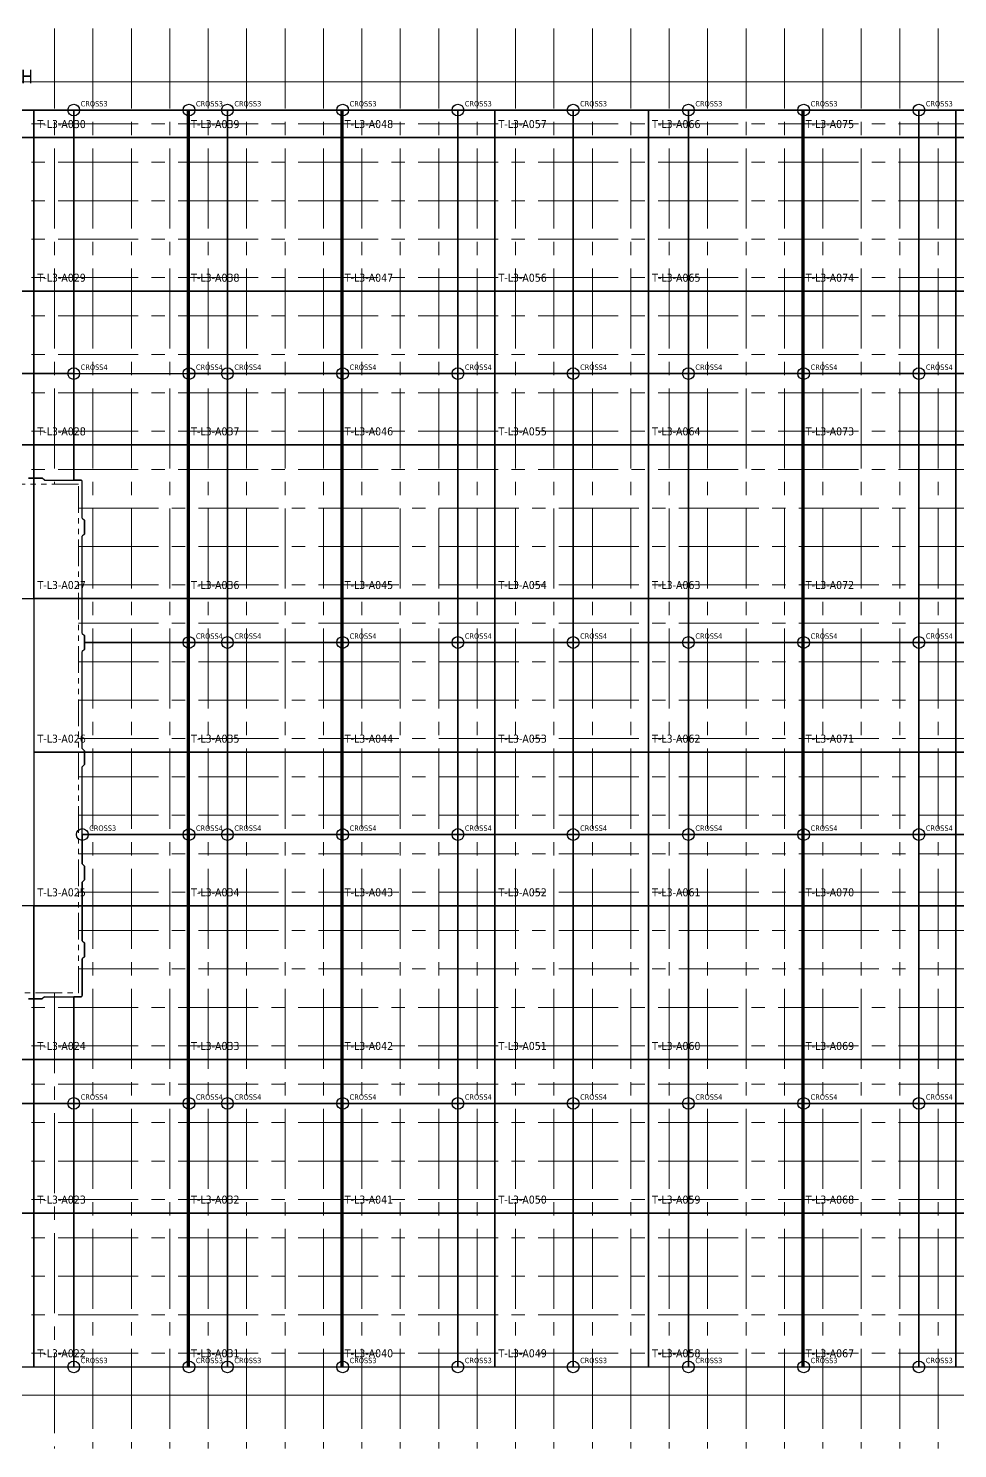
# Model space of a CAD drawing. Extents: x 0 to 50400, y 0 to 35640.
# Drawn here: x 14464 to 23171, y 10415 to 23725 of the extents above; entities that cross this region are included whole.
import ezdxf

# ---------------------------------------------------------------- set-up
doc = ezdxf.new("R2010")
doc.units = 0
doc.linetypes.add('CENTER2', pattern=[225, 150, -25, 25, -25])
doc.linetypes.add('PHANTOM', pattern=[500, 250, -50, 50, -50, 50, -50])
for name, color, linetype, lineweight in [('ACS_AREA_L3', 6, 'Continuous', 25), ('ACS_CROSS3', 200, 'Continuous', 25), ('ACS_CROSS4', 206, 'Continuous', 25), ('ACS_LABEL', 7, 'Continuous', 25), ('ACS_LINE_H', 30, 'Continuous', 25), ('ACS_LINE_V', 30, 'Continuous', 25), ('ACS_VERIFY', 1, 'Continuous', 25), ('KC-2B Membrane level', 1, 'PHANTOM', 5), ('KC-2B Membrane Sheet UM', 181, 'Continuous', 25), ('KC-2B Steel Wall', 7, 'Continuous', 20)]:
    doc.layers.add(name, color=color, linetype=linetype, lineweight=lineweight)
doc.layers.add('Membrane Sheet', color=181, linetype='Continuous')
doc.styles.add('Default', font='Tahoma.ttf')

msp = doc.modelspace()

# ---------------------------------------------------------------- linework, layer by layer
at = {"layer": 'ACS_AREA_L3'}
for points in [[(13073.71, 22701.1), (14513.71, 22701.1), (14513.71, 22959.1), (13073.71, 22959.1)], [(14513.71, 22701.1), (15953.71, 22701.1), (15953.71, 22959.1), (14513.71, 22959.1)], [(15953.71, 22701.1), (17393.71, 22701.1), (17393.71, 22959.1), (15953.71, 22959.1)], [(17393.71, 22701.1), (18833.71, 22701.1), (18833.71, 22959.1), (17393.71, 22959.1)], [(18833.71, 22701.1), (20273.71, 22701.1), (20273.71, 22959.1), (18833.71, 22959.1)], [(20273.71, 22701.1), (21713.71, 22701.1), (21713.71, 22959.1), (20273.71, 22959.1)], [(21713.71, 22701.1), (23153.71, 22701.1), (23153.71, 22959.1), (21713.71, 22959.1)], [(23153.71, 22701.1), (24593.71, 22701.1), (24593.71, 22959.1), (23153.71, 22959.1)], [(13073.71, 21261.1), (14513.71, 21261.1), (14513.71, 22701.1), (13073.71, 22701.1)], [(14513.71, 21261.1), (15953.71, 21261.1), (15953.71, 22701.1), (14513.71, 22701.1)], [(15953.71, 21261.1), (17393.71, 21261.1), (17393.71, 22701.1), (15953.71, 22701.1)], [(17393.71, 21261.1), (18833.71, 21261.1), (18833.71, 22701.1), (17393.71, 22701.1)], [(18833.71, 21261.1), (20273.71, 21261.1), (20273.71, 22701.1), (18833.71, 22701.1)], [(20273.71, 21261.1), (21713.71, 21261.1), (21713.71, 22701.1), (20273.71, 22701.1)], [(21713.71, 21261.1), (23153.71, 21261.1), (23153.71, 22701.1), (21713.71, 22701.1)], [(23153.71, 21261.1), (24593.71, 21261.1), (24593.71, 22701.1), (23153.71, 22701.1)], [(13073.71, 19821.1), (14513.71, 19821.1), (14513.71, 21261.1), (13073.71, 21261.1)], [(14513.71, 19821.1), (15953.71, 19821.1), (15953.71, 21261.1), (14513.71, 21261.1)], [(15953.71, 19821.1), (17393.71, 19821.1), (17393.71, 21261.1), (15953.71, 21261.1)], [(17393.71, 19821.1), (18833.71, 19821.1), (18833.71, 21261.1), (17393.71, 21261.1)], [(18833.71, 19821.1), (20273.71, 19821.1), (20273.71, 21261.1), (18833.71, 21261.1)], [(20273.71, 19821.1), (21713.71, 19821.1), (21713.71, 21261.1), (20273.71, 21261.1)], [(21713.71, 19821.1), (23153.71, 19821.1), (23153.71, 21261.1), (21713.71, 21261.1)], [(23153.71, 19821.1), (24593.71, 19821.1), (24593.71, 21261.1), (23153.71, 21261.1)], [(13073.71, 18381.1), (14513.71, 18381.1), (14513.71, 19821.1), (13073.71, 19821.1)], [(14513.71, 18381.1), (15953.71, 18381.1), (15953.71, 19821.1), (14513.71, 19821.1)], [(15953.71, 18381.1), (17393.71, 18381.1), (17393.71, 19821.1), (15953.71, 19821.1)], [(17393.71, 18381.1), (18833.71, 18381.1), (18833.71, 19821.1), (17393.71, 19821.1)], [(18833.71, 18381.1), (20273.71, 18381.1), (20273.71, 19821.1), (18833.71, 19821.1)], [(20273.71, 18381.1), (21713.71, 18381.1), (21713.71, 19821.1), (20273.71, 19821.1)], [(21713.71, 18381.1), (23153.71, 18381.1), (23153.71, 19821.1), (21713.71, 19821.1)], [(23153.71, 18381.1), (24593.71, 18381.1), (24593.71, 19821.1), (23153.71, 19821.1)], [(14513.71, 16941.1), (15953.71, 16941.1), (15953.71, 18381.1), (14513.71, 18381.1)], [(15953.71, 16941.1), (17393.71, 16941.1), (17393.71, 18381.1), (15953.71, 18381.1)], [(17393.71, 16941.1), (18833.71, 16941.1), (18833.71, 18381.1), (17393.71, 18381.1)], [(18833.71, 16941.1), (20273.71, 16941.1), (20273.71, 18381.1), (18833.71, 18381.1)], [(20273.71, 16941.1), (21713.71, 16941.1), (21713.71, 18381.1), (20273.71, 18381.1)], [(21713.71, 16941.1), (23153.71, 16941.1), (23153.71, 18381.1), (21713.71, 18381.1)], [(23153.71, 16941.1), (24593.71, 16941.1), (24593.71, 18381.1), (23153.71, 18381.1)], [(14513.71, 15501.1), (15953.71, 15501.1), (15953.71, 16941.1), (14513.71, 16941.1)], [(15953.71, 15501.1), (17393.71, 15501.1), (17393.71, 16941.1), (15953.71, 16941.1)], [(17393.71, 15501.1), (18833.71, 15501.1), (18833.71, 16941.1), (17393.71, 16941.1)], [(18833.71, 15501.1), (20273.71, 15501.1), (20273.71, 16941.1), (18833.71, 16941.1)], [(20273.71, 15501.1), (21713.71, 15501.1), (21713.71, 16941.1), (20273.71, 16941.1)], [(21713.71, 15501.1), (23153.71, 15501.1), (23153.71, 16941.1), (21713.71, 16941.1)], [(23153.71, 15501.1), (24593.71, 15501.1), (24593.71, 16941.1), (23153.71, 16941.1)], [(13073.71, 14061.1), (14513.71, 14061.1), (14513.71, 15501.1), (13073.71, 15501.1)], [(14513.71, 14061.1), (15953.71, 14061.1), (15953.71, 15501.1), (14513.71, 15501.1)], [(15953.71, 14061.1), (17393.71, 14061.1), (17393.71, 15501.1), (15953.71, 15501.1)], [(17393.71, 14061.1), (18833.71, 14061.1), (18833.71, 15501.1), (17393.71, 15501.1)], [(18833.71, 14061.1), (20273.71, 14061.1), (20273.71, 15501.1), (18833.71, 15501.1)], [(20273.71, 14061.1), (21713.71, 14061.1), (21713.71, 15501.1), (20273.71, 15501.1)], [(21713.71, 14061.1), (23153.71, 14061.1), (23153.71, 15501.1), (21713.71, 15501.1)], [(23153.71, 14061.1), (24593.71, 14061.1), (24593.71, 15501.1), (23153.71, 15501.1)], [(13073.71, 12621.1), (14513.71, 12621.1), (14513.71, 14061.1), (13073.71, 14061.1)], [(14513.71, 12621.1), (15953.71, 12621.1), (15953.71, 14061.1), (14513.71, 14061.1)], [(15953.71, 12621.1), (17393.71, 12621.1), (17393.71, 14061.1), (15953.71, 14061.1)], [(17393.71, 12621.1), (18833.71, 12621.1), (18833.71, 14061.1), (17393.71, 14061.1)], [(18833.71, 12621.1), (20273.71, 12621.1), (20273.71, 14061.1), (18833.71, 14061.1)], [(20273.71, 12621.1), (21713.71, 12621.1), (21713.71, 14061.1), (20273.71, 14061.1)], [(21713.71, 12621.1), (23153.71, 12621.1), (23153.71, 14061.1), (21713.71, 14061.1)], [(23153.71, 12621.1), (24593.71, 12621.1), (24593.71, 14061.1), (23153.71, 14061.1)], [(13073.71, 11181.1), (14513.71, 11181.1), (14513.71, 12621.1), (13073.71, 12621.1)], [(14513.71, 11181.1), (15953.71, 11181.1), (15953.71, 12621.1), (14513.71, 12621.1)], [(15953.71, 11181.1), (17393.71, 11181.1), (17393.71, 12621.1), (15953.71, 12621.1)], [(17393.71, 11181.1), (18833.71, 11181.1), (18833.71, 12621.1), (17393.71, 12621.1)], [(18833.71, 11181.1), (20273.71, 11181.1), (20273.71, 12621.1), (18833.71, 12621.1)], [(20273.71, 11181.1), (21713.71, 11181.1), (21713.71, 12621.1), (20273.71, 12621.1)], [(21713.71, 11181.1), (23153.71, 11181.1), (23153.71, 12621.1), (21713.71, 12621.1)], [(23153.71, 11181.1), (24593.71, 11181.1), (24593.71, 12621.1), (23153.71, 12621.1)]]:
    msp.add_lwpolyline(points, close=True, dxfattribs=at)
at = {"layer": 'ACS_CROSS3'}
for centre in [(14888.71, 22959.1), (15968.71, 22959.1), (16328.71, 22959.1), (17408.71, 22959.1), (18488.71, 22959.1), (19568.71, 22959.1), (20648.71, 22959.1), (21728.71, 22959.1), (22808.71, 22959.1), (14968.71, 16170.1), (14888.71, 11181.1), (15968.71, 11181.1), (16328.71, 11181.1), (17408.71, 11181.1), (18488.71, 11181.1), (19568.71, 11181.1), (20648.71, 11181.1), (21728.71, 11181.1), (22808.71, 11181.1)]:
    msp.add_circle(centre, 55, dxfattribs=at)
at = {"layer": 'ACS_CROSS4'}
for centre in [(14888.71, 20490.1), (15968.71, 20490.1), (16328.71, 20490.1), (17408.71, 20490.1), (18488.71, 20490.1), (19568.71, 20490.1), (20648.71, 20490.1), (21728.71, 20490.1), (22808.71, 20490.1), (15968.71, 17970.1), (16328.71, 17970.1), (17408.71, 17970.1), (18488.71, 17970.1), (19568.71, 17970.1), (20648.71, 17970.1), (21728.71, 17970.1), (22808.71, 17970.1), (15968.71, 16170.1), (16328.71, 16170.1), (17408.71, 16170.1), (18488.71, 16170.1), (19568.71, 16170.1), (20648.71, 16170.1), (21728.71, 16170.1), (22808.71, 16170.1), (14888.71, 13650.1), (15968.71, 13650.1), (16328.71, 13650.1), (17408.71, 13650.1), (18488.71, 13650.1), (19568.71, 13650.1), (20648.71, 13650.1), (21728.71, 13650.1), (22808.71, 13650.1)]:
    msp.add_circle(centre, 55, dxfattribs=at)
at = {"layer": 'ACS_LINE_H'}
for p, q in [((13073.71, 22959.1), (14513.71, 22959.1)), ((14513.71, 22959.1), (15953.71, 22959.1)), ((15953.71, 22959.1), (17393.71, 22959.1)), ((17393.71, 22959.1), (18833.71, 22959.1)), ((18833.71, 22959.1), (20273.71, 22959.1)), ((20273.71, 22959.1), (21713.71, 22959.1)), ((21713.71, 22959.1), (23153.71, 22959.1)), ((23153.71, 22959.1), (24593.71, 22959.1)), ((13073.71, 20490.1), (14513.71, 20490.1)), ((14513.71, 20490.1), (15953.71, 20490.1)), ((15953.71, 20490.1), (17393.71, 20490.1)), ((17393.71, 20490.1), (18833.71, 20490.1)), ((18833.71, 20490.1), (20273.71, 20490.1)), ((20273.71, 20490.1), (21713.71, 20490.1)), ((21713.71, 20490.1), (23153.71, 20490.1)), ((23153.71, 20490.1), (24593.71, 20490.1)), ((14463.71, 19510.1), (14513.71, 19510.1)), ((14513.71, 19510.1), (14593.71, 19510.1)), ((14613.71, 19490.1), (14888.71, 19490.1)), ((14888.71, 19490.09), (14958.71, 19490.09)), ((14988.71, 17970.1), (15953.71, 17970.1)), ((15953.71, 17970.1), (17393.71, 17970.1)), ((17393.71, 17970.1), (18833.71, 17970.1)), ((18833.71, 17970.1), (20273.71, 17970.1)), ((20273.71, 17970.1), (21713.71, 17970.1)), ((21713.71, 17970.1), (23153.71, 17970.1)), ((23153.71, 17970.1), (24593.71, 17970.1)), ((14968.71, 16170.1), (15953.71, 16170.1)), ((15953.71, 16170.1), (17393.71, 16170.1)), ((17393.71, 16170.1), (18833.71, 16170.1)), ((18833.71, 16170.1), (20273.71, 16170.1)), ((20273.71, 16170.1), (21713.71, 16170.1)), ((21713.71, 16170.1), (23153.71, 16170.1)), ((23153.71, 16170.1), (24593.71, 16170.1)), ((14613.71, 14650.1), (14888.71, 14650.1)), ((14888.71, 14650.11), (14958.71, 14650.11)), ((14463.71, 14630.1), (14513.71, 14630.1)), ((14513.71, 14630.1), (14593.71, 14630.1)), ((13073.71, 13650.1), (14513.71, 13650.1)), ((14513.71, 13650.1), (15953.71, 13650.1)), ((15953.71, 13650.1), (17393.71, 13650.1)), ((17393.71, 13650.1), (18833.71, 13650.1)), ((18833.71, 13650.1), (20273.71, 13650.1)), ((20273.71, 13650.1), (21713.71, 13650.1)), ((21713.71, 13650.1), (23153.71, 13650.1)), ((23153.71, 13650.1), (24593.71, 13650.1)), ((13073.71, 11181.1), (14513.71, 11181.1)), ((14513.71, 11181.1), (15953.71, 11181.1)), ((15953.71, 11181.1), (17393.71, 11181.1)), ((17393.71, 11181.1), (18833.71, 11181.1)), ((18833.71, 11181.1), (20273.71, 11181.1)), ((20273.71, 11181.1), (21713.71, 11181.1)), ((21713.71, 11181.1), (23153.71, 11181.1)), ((23153.71, 11181.1), (24593.71, 11181.1))]:
    msp.add_line(p, q, dxfattribs=at)
at = {"layer": 'ACS_LINE_V'}
for p, q in [((14888.71, 22701.1), (14888.71, 22959.1)), ((15968.71, 22701.1), (15968.71, 22959.1)), ((16328.71, 22701.1), (16328.71, 22959.1)), ((17408.71, 22701.1), (17408.71, 22959.1)), ((18488.71, 22701.1), (18488.71, 22959.1)), ((19568.71, 22701.1), (19568.71, 22959.1)), ((20648.71, 22701.1), (20648.71, 22959.1)), ((21728.71, 22701.1), (21728.71, 22959.1)), ((22808.71, 22701.1), (22808.71, 22959.1)), ((14888.71, 21261.1), (14888.71, 22701.1)), ((15968.71, 21261.1), (15968.71, 22701.1)), ((16328.71, 21261.1), (16328.71, 22701.1)), ((17408.71, 21261.1), (17408.71, 22701.1)), ((18488.71, 21261.1), (18488.71, 22701.1)), ((19568.71, 21261.1), (19568.71, 22701.1)), ((20648.71, 21261.1), (20648.71, 22701.1)), ((21728.71, 21261.1), (21728.71, 22701.1)), ((22808.71, 21261.1), (22808.71, 22701.1)), ((14888.71, 19821.1), (14888.71, 21261.1)), ((15968.71, 19821.1), (15968.71, 21261.1)), ((16328.71, 19821.1), (16328.71, 21261.1)), ((17408.71, 19821.1), (17408.71, 21261.1)), ((18488.71, 19821.1), (18488.71, 21261.1)), ((19568.71, 19821.1), (19568.71, 21261.1)), ((20648.71, 19821.1), (20648.71, 21261.1)), ((21728.71, 19821.1), (21728.71, 21261.1)), ((22808.71, 19821.1), (22808.71, 21261.1)), ((14888.71, 19490.09), (14888.71, 19821.1)), ((15968.71, 18381.1), (15968.71, 19821.1)), ((16328.71, 18381.1), (16328.71, 19821.1)), ((17408.71, 18381.1), (17408.71, 19821.1)), ((18488.71, 18381.1), (18488.71, 19821.1)), ((19568.71, 18381.1), (19568.71, 19821.1)), ((20648.71, 18381.1), (20648.71, 19821.1)), ((21728.71, 18381.1), (21728.71, 19821.1)), ((22808.71, 18381.1), (22808.71, 19821.1)), ((14968.71, 19135.1), (14968.71, 19480.09)), ((14988.71, 18985.1), (14988.71, 19115.1)), ((14968.71, 18381.1), (14968.71, 18965.1)), ((14968.71, 18055.1), (14968.71, 18381.1)), ((15968.71, 16941.1), (15968.71, 18381.1)), ((16328.71, 16941.1), (16328.71, 18381.1)), ((17408.71, 16941.1), (17408.71, 18381.1)), ((18488.71, 16941.1), (18488.71, 18381.1)), ((19568.71, 16941.1), (19568.71, 18381.1)), ((20648.71, 16941.1), (20648.71, 18381.1)), ((21728.71, 16941.1), (21728.71, 18381.1)), ((22808.71, 16941.1), (22808.71, 18381.1)), ((14988.71, 17905.1), (14988.71, 18035.1)), ((14968.71, 16975.1), (14968.71, 17885.1)), ((14988.71, 16941.1), (14988.71, 16955.1)), ((14988.71, 16825.1), (14988.71, 16941.1)), ((15968.71, 15501.1), (15968.71, 16941.1)), ((16328.71, 15501.1), (16328.71, 16941.1)), ((17408.71, 15501.1), (17408.71, 16941.1)), ((18488.71, 15501.1), (18488.71, 16941.1)), ((19568.71, 15501.1), (19568.71, 16941.1)), ((20648.71, 15501.1), (20648.71, 16941.1)), ((21728.71, 15501.1), (21728.71, 16941.1)), ((22808.71, 15501.1), (22808.71, 16941.1)), ((14968.71, 15895.1), (14968.71, 16805.1)), ((14988.71, 15745.1), (14988.71, 15875.1)), ((14968.71, 15501.1), (14968.71, 15725.1)), ((14968.71, 15175.1), (14968.71, 15501.1)), ((15968.71, 14061.1), (15968.71, 15501.1)), ((16328.71, 14061.1), (16328.71, 15501.1)), ((17408.71, 14061.1), (17408.71, 15501.1)), ((18488.71, 14061.1), (18488.71, 15501.1)), ((19568.71, 14061.1), (19568.71, 15501.1)), ((20648.71, 14061.1), (20648.71, 15501.1)), ((21728.71, 14061.1), (21728.71, 15501.1)), ((22808.71, 14061.1), (22808.71, 15501.1)), ((14988.71, 15025.1), (14988.71, 15155.1)), ((14968.71, 14660.1), (14968.71, 15005.1)), ((14888.71, 14061.1), (14888.71, 14650.1)), ((14888.71, 12621.1), (14888.71, 14061.1)), ((15968.71, 12621.1), (15968.71, 14061.1)), ((16328.71, 12621.1), (16328.71, 14061.1)), ((17408.71, 12621.1), (17408.71, 14061.1)), ((18488.71, 12621.1), (18488.71, 14061.1)), ((19568.71, 12621.1), (19568.71, 14061.1)), ((20648.71, 12621.1), (20648.71, 14061.1)), ((21728.71, 12621.1), (21728.71, 14061.1)), ((22808.71, 12621.1), (22808.71, 14061.1)), ((14888.71, 11181.1), (14888.71, 12621.1)), ((15968.71, 11181.1), (15968.71, 12621.1)), ((16328.71, 11181.1), (16328.71, 12621.1)), ((17408.71, 11181.1), (17408.71, 12621.1)), ((18488.71, 11181.1), (18488.71, 12621.1)), ((19568.71, 11181.1), (19568.71, 12621.1)), ((20648.71, 11181.1), (20648.71, 12621.1)), ((21728.71, 11181.1), (21728.71, 12621.1)), ((22808.71, 11181.1), (22808.71, 12621.1))]:
    msp.add_line(p, q, dxfattribs=at)
at = {"layer": 'KC-2B Membrane level'}
for p, q in [((14933.71, 19455.1), (10028.71, 19455.1)), ((14933.71, 14685.1), (14933.71, 19455.1)), ((10028.71, 14685.1), (14933.71, 14685.1))]:
    msp.add_line(p, q, dxfattribs=at)
at = {"layer": 'KC-2B Membrane Sheet UM', "linetype": 'Continuous'}
for p, q in [((14888.71, 22959.1), (13808.71, 22959.1)), ((14888.71, 20490.1), (14888.71, 22959.1)), ((14888.71, 22959.1), (14888.71, 20490.1)), ((15968.71, 22959.1), (14888.71, 22959.1)), ((15968.71, 20490.1), (15968.71, 22959.1)), ((16328.71, 22959.1), (15968.71, 22959.1)), ((15968.71, 22959.1), (15968.71, 20490.1)), ((16328.71, 22959.1), (16328.71, 20490.1)), ((17408.71, 22959.1), (16328.71, 22959.1)), ((16328.71, 20490.1), (16328.71, 22959.1)), ((17408.71, 22959.1), (17408.71, 20490.1)), ((18488.71, 22959.1), (17408.71, 22959.1)), ((17408.71, 20490.1), (17408.71, 22959.1)), ((18488.71, 22959.1), (18488.71, 20490.1)), ((19568.71, 22959.1), (18488.71, 22959.1)), ((18488.71, 20490.1), (18488.71, 22959.1)), ((19568.71, 22959.1), (19568.71, 20490.1)), ((20648.71, 22959.1), (19568.71, 22959.1)), ((19568.71, 20490.1), (19568.71, 22959.1)), ((20648.71, 22959.1), (20648.71, 20490.1)), ((21728.71, 22959.1), (20648.71, 22959.1)), ((20648.71, 20490.1), (20648.71, 22959.1)), ((21728.71, 22959.1), (21728.71, 20490.1)), ((22808.71, 22959.1), (21728.71, 22959.1)), ((21728.71, 20490.1), (21728.71, 22959.1)), ((22808.71, 22959.1), (22808.71, 20490.1)), ((23888.71, 22959.1), (22808.71, 22959.1)), ((22808.71, 20490.1), (22808.71, 22959.1)), ((13808.71, 20490.1), (14888.71, 20490.1)), ((14888.71, 20490.1), (13808.71, 20490.1)), ((14888.71, 20490.1), (15968.71, 20490.1)), ((14888.71, 19490.1), (14888.71, 20490.1)), ((14888.71, 20490.1), (14888.71, 19490.09)), ((14888.71, 20490.1), (15968.71, 20490.1)), ((15968.71, 20490.1), (16328.71, 20490.1)), ((15968.71, 20490.1), (15968.71, 17970.1)), ((16328.71, 20490.1), (15968.71, 20490.1)), ((15968.71, 20490.1), (15968.71, 17970.1)), ((16328.71, 20490.1), (17408.71, 20490.1)), ((16328.71, 20490.1), (16328.71, 17970.1)), ((17408.71, 20490.1), (16328.71, 20490.1)), ((16328.71, 17970.1), (16328.71, 20490.1)), ((17408.71, 20490.1), (18488.71, 20490.1)), ((17408.71, 20490.1), (17408.71, 17970.1)), ((18488.71, 20490.1), (17408.71, 20490.1)), ((17408.71, 17970.1), (17408.71, 20490.1)), ((18488.71, 20490.1), (19568.71, 20490.1)), ((18488.71, 20490.1), (18488.71, 17970.1)), ((19568.71, 20490.1), (18488.71, 20490.1)), ((18488.71, 17970.1), (18488.71, 20490.1)), ((19568.71, 20490.1), (20648.71, 20490.1)), ((19568.71, 20490.1), (19568.71, 17970.1)), ((20648.71, 20490.1), (19568.71, 20490.1)), ((19568.71, 17970.1), (19568.71, 20490.1)), ((20648.71, 20490.1), (21728.71, 20490.1)), ((20648.71, 20490.1), (20648.71, 17970.1)), ((21728.71, 20490.1), (20648.71, 20490.1)), ((20648.71, 17970.1), (20648.71, 20490.1)), ((21728.71, 20490.1), (22808.71, 20490.1)), ((21728.71, 20490.1), (21728.71, 17970.1)), ((22808.71, 20490.1), (21728.71, 20490.1)), ((21728.71, 17970.1), (21728.71, 20490.1)), ((22808.71, 20490.1), (23888.71, 20490.1)), ((22808.71, 20490.1), (22808.71, 17970.1)), ((23888.71, 20490.1), (22808.71, 20490.1)), ((22808.71, 17970.1), (22808.71, 20490.1)), ((14613.71, 19490.1), (14888.71, 19490.1)), ((14958.71, 19490.09), (14888.71, 19490.09)), ((14968.71, 19135.1), (14968.71, 19480.09)), ((14968.71, 18055.1), (14968.71, 18965.1)), ((15968.71, 17970.1), (14988.71, 17970.1)), ((14988.71, 17970.1), (15968.71, 17970.1)), ((15968.71, 17970.1), (16328.71, 17970.1)), ((16328.71, 17970.1), (15968.71, 17970.1)), ((15968.71, 17970.1), (15968.71, 16170.1)), ((15968.71, 17970.1), (15968.71, 16170.1)), ((16328.71, 17970.1), (17408.71, 17970.1)), ((16328.71, 17970.1), (16328.71, 16170.1)), ((17408.71, 17970.1), (16328.71, 17970.1)), ((16328.71, 16170.1), (16328.71, 17970.1)), ((17408.71, 17970.1), (18488.71, 17970.1)), ((17408.71, 17970.1), (17408.71, 16170.1)), ((18488.71, 17970.1), (17408.71, 17970.1)), ((17408.71, 16170.1), (17408.71, 17970.1)), ((18488.71, 17970.1), (19568.71, 17970.1)), ((18488.71, 17970.1), (18488.71, 16170.1)), ((19568.71, 17970.1), (18488.71, 17970.1)), ((18488.71, 16170.1), (18488.71, 17970.1)), ((19568.71, 17970.1), (20648.71, 17970.1)), ((19568.71, 17970.1), (19568.71, 16170.1)), ((20648.71, 17970.1), (19568.71, 17970.1)), ((19568.71, 16170.1), (19568.71, 17970.1)), ((20648.71, 17970.1), (21728.71, 17970.1)), ((20648.71, 17970.1), (20648.71, 16170.1)), ((21728.71, 17970.1), (20648.71, 17970.1)), ((20648.71, 16170.1), (20648.71, 17970.1)), ((21728.71, 17970.1), (22808.71, 17970.1)), ((21728.71, 17970.1), (21728.71, 16170.1)), ((22808.71, 17970.1), (21728.71, 17970.1)), ((21728.71, 16170.1), (21728.71, 17970.1)), ((22808.71, 17970.1), (23888.71, 17970.1)), ((22808.71, 17970.1), (22808.71, 16170.1)), ((23888.71, 17970.1), (22808.71, 17970.1)), ((22808.71, 16170.1), (22808.71, 17970.1)), ((14968.71, 16975.1), (14968.71, 17885.1)), ((14968.71, 16170.1), (14968.71, 16805.1)), ((15968.71, 16170.1), (14968.71, 16170.1)), ((14968.71, 16170.1), (14968.71, 15895.1)), ((15968.71, 16170.1), (14968.71, 16170.1)), ((16328.71, 16170.1), (15968.71, 16170.1)), ((15968.71, 16170.1), (15968.71, 13650.1)), ((15968.71, 16170.1), (16328.71, 16170.1)), ((15968.71, 13650.1), (15968.71, 16170.1)), ((17408.71, 16170.1), (16328.71, 16170.1)), ((16328.71, 16170.1), (16328.71, 13650.1)), ((16328.71, 16170.1), (17408.71, 16170.1)), ((16328.71, 13650.1), (16328.71, 16170.1)), ((18488.71, 16170.1), (17408.71, 16170.1)), ((17408.71, 16170.1), (17408.71, 13650.1)), ((17408.71, 16170.1), (18488.71, 16170.1)), ((17408.71, 13650.1), (17408.71, 16170.1)), ((19568.71, 16170.1), (18488.71, 16170.1)), ((18488.71, 16170.1), (18488.71, 13650.1)), ((18488.71, 16170.1), (19568.71, 16170.1)), ((18488.71, 13650.1), (18488.71, 16170.1)), ((20648.71, 16170.1), (19568.71, 16170.1)), ((19568.71, 16170.1), (19568.71, 13650.1)), ((19568.71, 16170.1), (20648.71, 16170.1)), ((19568.71, 13650.1), (19568.71, 16170.1)), ((21728.71, 16170.1), (20648.71, 16170.1)), ((20648.71, 16170.1), (20648.71, 13650.1)), ((20648.71, 16170.1), (21728.71, 16170.1)), ((20648.71, 13650.1), (20648.71, 16170.1)), ((22808.71, 16170.1), (21728.71, 16170.1)), ((21728.71, 16170.1), (21728.71, 13650.1)), ((21728.71, 16170.1), (22808.71, 16170.1)), ((21728.71, 13650.1), (21728.71, 16170.1)), ((23888.71, 16170.1), (22808.71, 16170.1)), ((22808.71, 16170.1), (22808.71, 13650.1)), ((22808.71, 16170.1), (23888.71, 16170.1)), ((22808.71, 13650.1), (22808.71, 16170.1)), ((14968.71, 15725.1), (14968.71, 15175.1)), ((14968.71, 15005.1), (14968.71, 14660.1)), ((14613.71, 14650.1), (14888.71, 14650.1)), ((14888.71, 13650.1), (14888.71, 14650.1)), ((14958.71, 14650.1), (14888.71, 14650.1)), ((14888.71, 14650.1), (14888.71, 13650.1)), ((14888.71, 13650.1), (13808.71, 13650.1)), ((14888.71, 13650.1), (13808.71, 13650.1)), ((14888.71, 11181.1), (14888.71, 13650.1)), ((15968.71, 13650.1), (14888.71, 13650.1)), ((14888.71, 13650.1), (14888.71, 11181.1)), ((14888.71, 13650.1), (15968.71, 13650.1)), ((15968.71, 11181.1), (15968.71, 13650.1)), ((16328.71, 13650.1), (15968.71, 13650.1)), ((15968.71, 13650.1), (15968.71, 11181.1)), ((15968.71, 13650.1), (16328.71, 13650.1)), ((17408.71, 13650.1), (16328.71, 13650.1)), ((16328.71, 13650.1), (16328.71, 11181.1)), ((16328.71, 13650.1), (17408.71, 13650.1)), ((16328.71, 11181.1), (16328.71, 13650.1)), ((18488.71, 13650.1), (17408.71, 13650.1)), ((17408.71, 13650.1), (17408.71, 11181.1)), ((17408.71, 13650.1), (18488.71, 13650.1)), ((17408.71, 11181.1), (17408.71, 13650.1)), ((19568.71, 13650.1), (18488.71, 13650.1)), ((18488.71, 13650.1), (18488.71, 11181.1)), ((18488.71, 13650.1), (19568.71, 13650.1)), ((18488.71, 11181.1), (18488.71, 13650.1)), ((20648.71, 13650.1), (19568.71, 13650.1)), ((19568.71, 13650.1), (19568.71, 11181.1)), ((19568.71, 13650.1), (20648.71, 13650.1)), ((19568.71, 11181.1), (19568.71, 13650.1)), ((21728.71, 13650.1), (20648.71, 13650.1)), ((20648.71, 13650.1), (20648.71, 11181.1)), ((20648.71, 13650.1), (21728.71, 13650.1)), ((20648.71, 11181.1), (20648.71, 13650.1)), ((22808.71, 13650.1), (21728.71, 13650.1)), ((21728.71, 13650.1), (21728.71, 11181.1)), ((21728.71, 13650.1), (22808.71, 13650.1)), ((21728.71, 11181.1), (21728.71, 13650.1)), ((23888.71, 13650.1), (22808.71, 13650.1)), ((22808.71, 13650.1), (22808.71, 11181.1)), ((22808.71, 13650.1), (23888.71, 13650.1)), ((22808.71, 11181.1), (22808.71, 13650.1)), ((13808.71, 11181.1), (14888.71, 11181.1)), ((14888.71, 11181.1), (15968.71, 11181.1)), ((15968.71, 11181.1), (16328.71, 11181.1)), ((16328.71, 11181.1), (17408.71, 11181.1)), ((17408.71, 11181.1), (18488.71, 11181.1)), ((18488.71, 11181.1), (19568.71, 11181.1)), ((19568.71, 11181.1), (20648.71, 11181.1)), ((20648.71, 11181.1), (21728.71, 11181.1)), ((21728.71, 11181.1), (22808.71, 11181.1)), ((22808.71, 11181.1), (23888.71, 11181.1))]:
    msp.add_line(p, q, dxfattribs=at)
at = {"layer": 'KC-2B Membrane Sheet UM'}
for p, q in [((14593.71, 19510.1), (14463.71, 19510.1)), ((14613.71, 19490.1), (14593.71, 19510.1)), ((14968.71, 19135.1), (14988.71, 19115.1)), ((14988.71, 19115.1), (14988.71, 18985.1)), ((14988.71, 18985.1), (14968.71, 18965.1)), ((14968.71, 18055.1), (14988.71, 18035.1)), ((14988.71, 18035.1), (14988.71, 17970.1)), ((14988.71, 17970.1), (14988.71, 17905.1)), ((14988.71, 17905.1), (14968.71, 17885.1)), ((14968.71, 16975.1), (14988.71, 16955.1)), ((14988.71, 16955.1), (14988.71, 16825.1)), ((14988.71, 16825.1), (14968.71, 16805.1)), ((14968.71, 15895.1), (14988.71, 15875.1)), ((14988.71, 15875.1), (14988.71, 15745.1)), ((14988.71, 15745.1), (14968.71, 15725.1)), ((14968.71, 15175.1), (14988.71, 15155.1)), ((14988.71, 15155.1), (14988.71, 15025.1)), ((14988.71, 15025.1), (14968.71, 15005.1)), ((14613.71, 14650.1), (14593.71, 14630.1)), ((14593.71, 14630.1), (14463.71, 14630.1))]:
    msp.add_line(p, q, dxfattribs=at)
at = {"layer": 'KC-2B Steel Wall', "linetype": 'CENTER2', "ltscale": 5}
for p, q in [((14708.75, 23724.96), (14708.75, 19455.1)), ((15068.75, 23724.96), (15068.75, 10415.24)), ((15428.75, 23724.96), (15428.75, 10415.24)), ((15788.75, 23724.96), (15788.75, 10415.24)), ((16148.75, 23724.96), (16148.75, 10415.24)), ((16508.75, 23724.96), (16508.75, 10415.24)), ((16868.75, 23724.96), (16868.75, 10415.24)), ((17228.75, 23724.96), (17228.75, 10415.24)), ((17588.75, 23724.96), (17588.75, 10415.24)), ((17948.75, 23724.96), (17948.75, 10415.24)), ((18308.75, 23724.96), (18308.75, 10415.24)), ((18668.75, 23724.96), (18668.75, 10415.24)), ((19028.75, 23724.96), (19028.75, 10415.24)), ((19388.75, 23724.96), (19388.75, 10415.24)), ((19748.75, 23724.96), (19748.75, 10415.24)), ((20108.75, 23724.96), (20108.75, 10415.24)), ((20468.75, 23724.96), (20468.75, 10415.24)), ((20828.75, 23724.96), (20828.75, 10415.24)), ((21188.75, 23724.96), (21188.75, 10415.24)), ((21548.75, 23724.96), (21548.75, 10415.24)), ((21908.75, 23724.96), (21908.75, 10415.24)), ((22268.75, 23724.96), (22268.75, 10415.24)), ((22628.75, 23724.96), (22628.75, 10415.24)), ((22988.75, 23724.96), (22988.75, 10415.24)), ((9116.21, 22830.08), (41901.21, 22830.08)), ((9116.21, 22470.08), (41901.21, 22470.08)), ((9116.21, 22110.08), (41901.21, 22110.08)), ((9116.21, 21750.08), (41901.21, 21750.08)), ((9116.21, 21390.08), (41901.21, 21390.08)), ((9116.21, 21030.08), (41901.21, 21030.08)), ((9116.21, 20670.08), (41901.21, 20670.08)), ((9116.21, 20310.08), (41901.21, 20310.08)), ((9116.21, 19950.08), (41901.21, 19950.08)), ((9116.21, 19590.08), (41901.21, 19590.08)), ((14933.71, 19230.08), (41901.21, 19230.08)), ((14933.71, 18870.08), (41901.21, 18870.08)), ((14933.71, 18510.08), (41901.21, 18510.08)), ((14933.71, 18150.08), (41901.21, 18150.08)), ((14933.71, 17790.08), (41901.21, 17790.08)), ((14933.71, 17430.08), (41901.21, 17430.08)), ((14933.71, 17070.08), (41901.21, 17070.08)), ((14933.71, 16710.08), (41901.21, 16710.08)), ((14933.71, 16350.08), (41901.21, 16350.08)), ((14933.71, 15990.08), (41901.21, 15990.08)), ((14933.71, 15630.08), (41901.21, 15630.08)), ((14933.71, 15270.08), (41901.21, 15270.08)), ((14933.71, 14910.08), (41901.21, 14910.08)), ((14708.75, 14685.1), (14708.75, 10415.24)), ((9116.21, 14550.08), (41901.21, 14550.08)), ((9116.21, 14190.08), (41901.21, 14190.08)), ((9116.21, 13830.08), (41901.21, 13830.08)), ((9116.21, 13470.08), (41901.21, 13470.08)), ((9116.21, 13110.08), (41901.21, 13110.08)), ((9116.21, 12750.08), (41901.21, 12750.08)), ((9116.21, 12390.08), (41901.21, 12390.08)), ((9116.21, 12030.08), (41901.21, 12030.08)), ((9116.21, 11670.08), (41901.21, 11670.08)), ((9116.21, 11310.08), (41901.21, 11310.08))]:
    msp.add_line(p, q, dxfattribs=at)
at = {"layer": 'KC-2B Steel Wall', "extrusion": (0, 0, -1)}
for p, q in [((9616.21, 23224.96), (41401.21, 23224.96)), ((41401.21, 10915.24), (9616.21, 10915.24))]:
    msp.add_line(p, q, dxfattribs=at)
at = {"layer": 'Membrane Sheet'}
for centre, start, end in [((14958.71, 19480.09), 0, 90), ((14958.71, 14660.1), 270, 0)]:
    msp.add_arc(centre, 10, start, end, dxfattribs=at)

# ---------------------------------------------------------------- texts
at = {"layer": 'ACS_CROSS3', "style": 'Default'}
for p in [(14953.71, 22994.1), (16033.71, 22994.1), (16393.71, 22994.1), (17473.71, 22994.1), (18553.71, 22994.1), (19633.71, 22994.1), (20713.71, 22994.1), (21793.71, 22994.1), (22873.71, 22994.1), (15033.71, 16205.1), (14953.71, 11216.1), (16033.71, 11216.1), (16393.71, 11216.1), (17473.71, 11216.1), (18553.71, 11216.1), (19633.71, 11216.1), (20713.71, 11216.1), (21793.71, 11216.1), (22873.71, 11216.1)]:
    msp.add_text('CROSS3', height=50, dxfattribs=at).set_placement(p)
at = {"layer": 'ACS_CROSS4', "style": 'Default'}
for p in [(14953.71, 20525.1), (16033.71, 20525.1), (16393.71, 20525.1), (17473.71, 20525.1), (18553.71, 20525.1), (19633.71, 20525.1), (20713.71, 20525.1), (21793.71, 20525.1), (22873.71, 20525.1), (16033.71, 18005.1), (16393.71, 18005.1), (17473.71, 18005.1), (18553.71, 18005.1), (19633.71, 18005.1), (20713.71, 18005.1), (21793.71, 18005.1), (22873.71, 18005.1), (16033.71, 16205.1), (16393.71, 16205.1), (17473.71, 16205.1), (18553.71, 16205.1), (19633.71, 16205.1), (20713.71, 16205.1), (21793.71, 16205.1), (22873.71, 16205.1), (14953.71, 13685.1), (16033.71, 13685.1), (16393.71, 13685.1), (17473.71, 13685.1), (18553.71, 13685.1), (19633.71, 13685.1), (20713.71, 13685.1), (21793.71, 13685.1), (22873.71, 13685.1)]:
    msp.add_text('CROSS4', height=50, dxfattribs=at).set_placement(p)
at = {"layer": 'ACS_LABEL', "style": 'Default'}
for s, p in [('T-L3-A030', (14548.71, 22791.1)), ('T-L3-A039', (15988.71, 22791.1)), ('T-L3-A048', (17428.71, 22791.1)), ('T-L3-A057', (18868.71, 22791.1)), ('T-L3-A066', (20308.71, 22791.1)), ('T-L3-A075', (21748.71, 22791.1)), ('T-L3-A029', (14548.71, 21351.1)), ('T-L3-A038', (15988.71, 21351.1)), ('T-L3-A047', (17428.71, 21351.1)), ('T-L3-A056', (18868.71, 21351.1)), ('T-L3-A065', (20308.71, 21351.1)), ('T-L3-A074', (21748.71, 21351.1)), ('T-L3-A028', (14548.71, 19911.1)), ('T-L3-A037', (15988.71, 19911.1)), ('T-L3-A046', (17428.71, 19911.1)), ('T-L3-A055', (18868.71, 19911.1)), ('T-L3-A064', (20308.71, 19911.1)), ('T-L3-A073', (21748.71, 19911.1)), ('T-L3-A027', (14548.71, 18471.1)), ('T-L3-A036', (15988.71, 18471.1)), ('T-L3-A045', (17428.71, 18471.1)), ('T-L3-A054', (18868.71, 18471.1)), ('T-L3-A063', (20308.71, 18471.1)), ('T-L3-A072', (21748.71, 18471.1)), ('T-L3-A026', (14548.71, 17031.1)), ('T-L3-A035', (15988.71, 17031.1)), ('T-L3-A044', (17428.71, 17031.1)), ('T-L3-A053', (18868.71, 17031.1)), ('T-L3-A062', (20308.71, 17031.1)), ('T-L3-A071', (21748.71, 17031.1)), ('T-L3-A025', (14548.71, 15591.1)), ('T-L3-A034', (15988.71, 15591.1)), ('T-L3-A043', (17428.71, 15591.1)), ('T-L3-A052', (18868.71, 15591.1)), ('T-L3-A061', (20308.71, 15591.1)), ('T-L3-A070', (21748.71, 15591.1)), ('T-L3-A024', (14548.71, 14151.1)), ('T-L3-A033', (15988.71, 14151.1)), ('T-L3-A042', (17428.71, 14151.1)), ('T-L3-A051', (18868.71, 14151.1)), ('T-L3-A060', (20308.71, 14151.1)), ('T-L3-A069', (21748.71, 14151.1)), ('T-L3-A023', (14548.71, 12711.1)), ('T-L3-A032', (15988.71, 12711.1)), ('T-L3-A041', (17428.71, 12711.1)), ('T-L3-A050', (18868.71, 12711.1)), ('T-L3-A059', (20308.71, 12711.1)), ('T-L3-A068', (21748.71, 12711.1)), ('T-L3-A022', (14548.71, 11271.1)), ('T-L3-A031', (15988.71, 11271.1)), ('T-L3-A040', (17428.71, 11271.1)), ('T-L3-A049', (18868.71, 11271.1)), ('T-L3-A058', (20308.71, 11271.1)), ('T-L3-A067', (21748.71, 11271.1))]:
    msp.add_text(s, height=75, dxfattribs=at).set_placement(p)
at = {"layer": 'ACS_VERIFY', "style": 'Default'}
msp.add_text('REVIEW ONLY - 1440 AREA SIZE IS NOT CAMERA REACH', height=130, dxfattribs=at).set_placement((10193.71, 23209.1))

doc.saveas('drawing.dxf')
